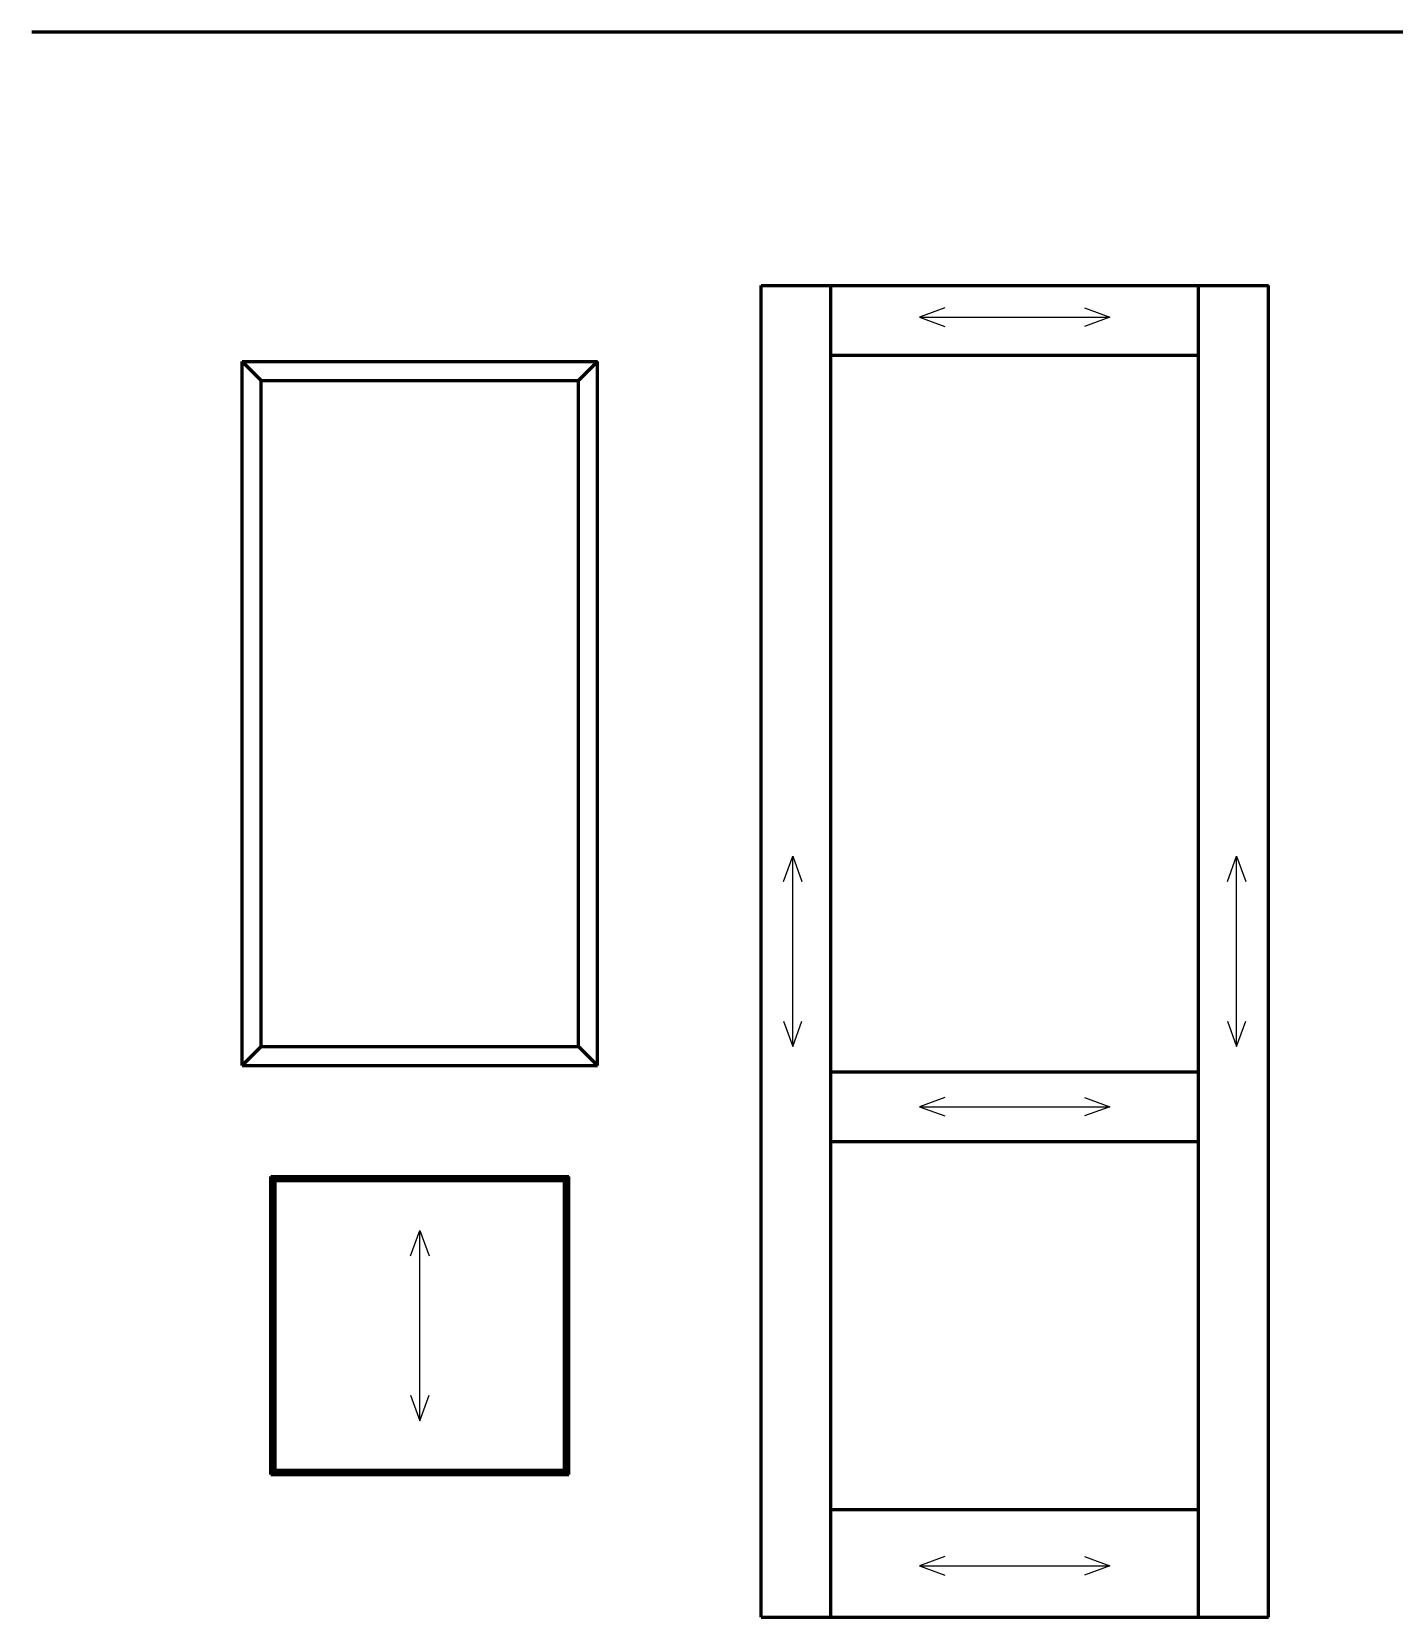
# Model space of a CAD drawing. Header units: inches. Extents: x -4554 to 14101, y -13650 to 2449.
# Drawn here: x -3250 to -1101, y -6400 to -3900 of the extents above; entities that cross this region are included whole.
import ezdxf

# ---------------------------------------------------------------- set-up
doc = ezdxf.new("R2010")
doc.units = ezdxf.units.IN
doc.layers.add('Слой1', color=7, linetype='Continuous')

msp = doc.modelspace()

# ---------------------------------------------------------------- linework, layer by layer
at = {"layer": 'Слой1', "linetype": 'Continuous', "lineweight": 60}
msp.add_line((-3250, -3900), (7250, -3900), dxfattribs=at)
at = {"layer": 'Слой1', "color": 7, "linetype": 'Continuous', "lineweight": 60}
for p, q in [((-2100, -4300), (-1300, -4300)), ((-2100, -6400), (-2100, -4300)), ((-1990, -6400), (-1990, -4300)), ((-1410, -6400), (-1410, -4300)), ((-1300, -6400), (-1300, -4300)), ((-2918, -4420), (-2888, -4450)), ((-2918, -4420), (-2358, -4420)), ((-2918, -5530), (-2918, -4420)), ((-2388, -4450), (-2358, -4420)), ((-2358, -5530), (-2358, -4420)), ((-1990, -4410), (-1410, -4410)), ((-2888, -4450), (-2388, -4450)), ((-2888, -5500), (-2888, -4450)), ((-2388, -5500), (-2388, -4450)), ((-2918, -5530), (-2888, -5500)), ((-2888, -5500), (-2388, -5500)), ((-2358, -5530), (-2388, -5500)), ((-2918, -5530), (-2358, -5530)), ((-1990, -5540), (-1410, -5540)), ((-1990, -5650), (-1410, -5650)), ((-2873, -6175), (-2873, -5705)), ((-2866, -5712), (-2873, -5705)), ((-2873, -5705), (-2403, -5705)), ((-2408, -5710), (-2868, -5710)), ((-2868, -5710), (-2868, -6170)), ((-2866, -6168), (-2866, -5712)), ((-2410, -5712), (-2866, -5712)), ((-2410, -5712), (-2403, -5705)), ((-2410, -6168), (-2410, -5712)), ((-2408, -5710), (-2408, -6170)), ((-2403, -6175), (-2403, -5705)), ((-2873, -6175), (-2866, -6168)), ((-2873, -6175), (-2403, -6175)), ((-2868, -6170), (-2408, -6170)), ((-2866, -6168), (-2410, -6168)), ((-2410, -6168), (-2403, -6175)), ((-1990, -6230), (-1410, -6230)), ((-2100, -6400), (-1300, -6400))]:
    msp.add_line(p, q, dxfattribs=at)
at = {"layer": 'Слой1', "linetype": 'Continuous'}
for p, q in [((-1810, -4335.4), (-1850, -4350)), ((-1850, -4350), (-1550, -4350)), ((-1850, -4350), (-1810, -4364.6)), ((-1590, -4335.4), (-1550, -4350)), ((-1550, -4350), (-1590, -4364.6)), ((-2064.6, -5240), (-2050, -5200)), ((-2050, -5500), (-2050, -5200)), ((-2050, -5200), (-2035.4, -5240)), ((-1364.6, -5240), (-1350, -5200)), ((-1350, -5500), (-1350, -5200)), ((-1350, -5200), (-1335.4, -5240)), ((-2064.6, -5460), (-2050, -5500)), ((-2050, -5500), (-2035.4, -5460)), ((-1364.6, -5460), (-1350, -5500)), ((-1350, -5500), (-1335.4, -5460)), ((-1810, -5580.4), (-1850, -5595)), ((-1850, -5595), (-1550, -5595)), ((-1850, -5595), (-1810, -5609.6)), ((-1590, -5580.4), (-1550, -5595)), ((-1550, -5595), (-1590, -5609.6)), ((-2652.6, -5830), (-2638, -5790)), ((-2638, -6090), (-2638, -5790)), ((-2638, -5790), (-2623.4, -5830)), ((-2652.6, -6050), (-2638, -6090)), ((-2638, -6090), (-2623.4, -6050)), ((-1810, -6304.4), (-1850, -6319)), ((-1850, -6319), (-1550, -6319)), ((-1850, -6319), (-1810, -6333.6)), ((-1590, -6304.4), (-1550, -6319)), ((-1550, -6319), (-1590, -6333.6))]:
    msp.add_line(p, q, dxfattribs=at)

doc.saveas('drawing.dxf')
